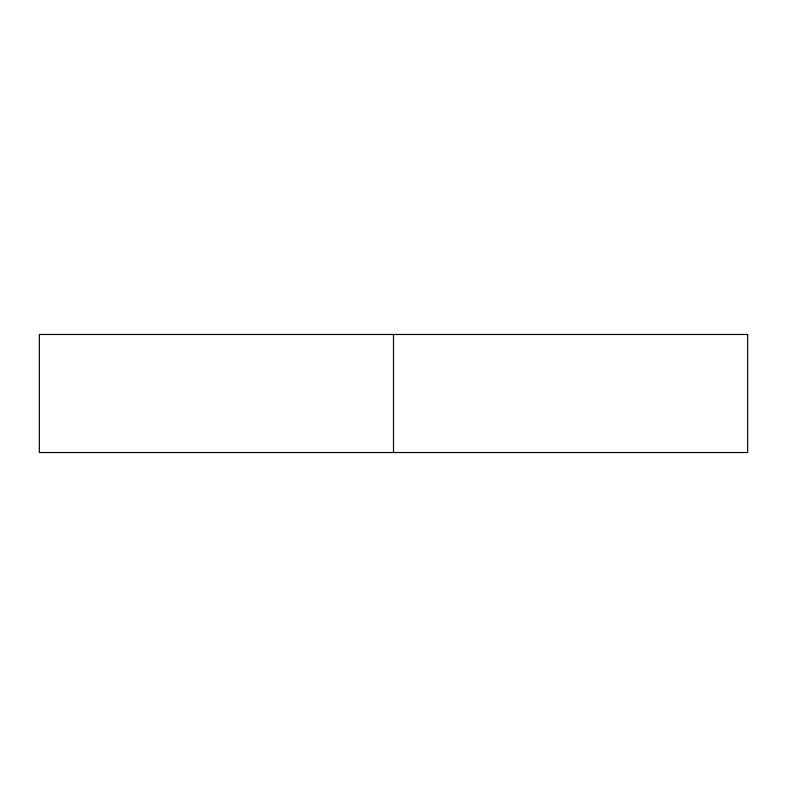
<?xml version="1.0" encoding="UTF-8"?>
<svg xmlns="http://www.w3.org/2000/svg" width="787" height="787" viewBox="0 0 787 787"><rect width="100%" height="100%" fill="white"/><g stroke="black" fill="none" stroke-linecap="round" stroke-linejoin="round"><path stroke-width="1.18" d="M393.5 334.475L393.5 452.525M747.65 334.475L39.35 334.475L39.35 452.525L747.65 452.525L747.65 334.475"/></g></svg>
